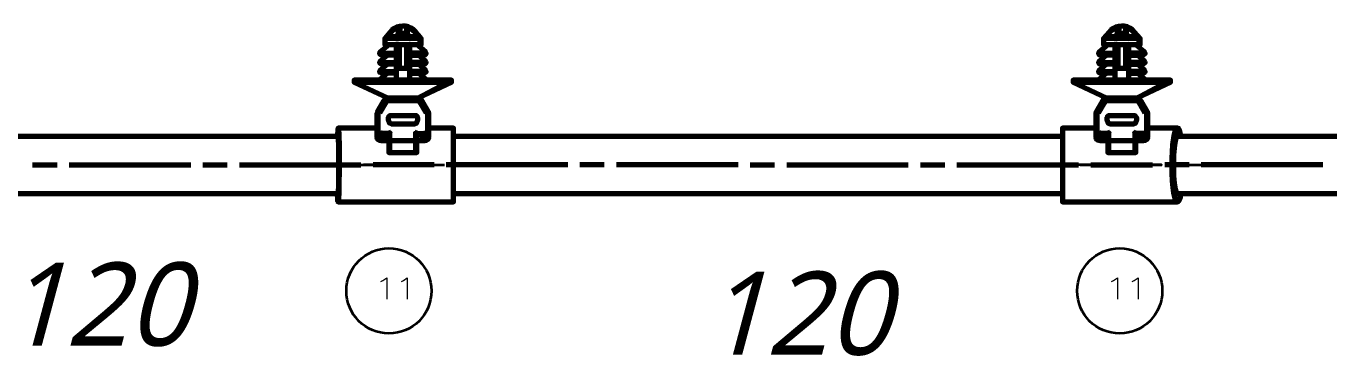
# Model space of a CAD drawing. Header units: millimetres. Extents: x 0 to 174, y 0 to 33.
# Drawn here: x 58.289 to 62.508, y 8.302 to 9.369 of the extents above; entities that cross this region are included whole.
import ezdxf

# ---------------------------------------------------------------- set-up
doc = ezdxf.new("R2010")
doc.units = ezdxf.units.MM
doc.layers.add('PDF_Geomertry', color=7, linetype='Continuous', true_color=0x405f80)
doc.layers.add('PDF_Text', color=7, linetype='Continuous')
doc.styles.add('PDF Lucida Handwriting Italic', font='')
doc.styles.get('PDF Lucida Handwriting Italic').set_extended_font_data('Lucida Handwriting', italic=True)

# ---------------------------------------------------------------- blocks, each defined once
blk = doc.blocks.new('SYM_11_037')
at = {"layer": 'PDF_Geomertry', "lineweight": 70}
for points in [[(-0.0407, 0.1807), (-0.0582, 0.1599), (-0.0582, 0.1406), (0.0525, 0.1406), (0.0597, 0.1406), (0.0597, 0.1599), (0.0422, 0.1807)], [(-0.0399, 0.1807), (-0.0547, 0.1633), (-0.0558, 0.1614), (-0.056, 0.1606), (-0.0558, 0.1603), (-0.0556, 0.16), (-0.0549, 0.1599)], [(0.0422, 0.1808), (0.0353, 0.1876), (0.0272, 0.1932), (0.0182, 0.1972), (0.0087, 0.1996), (0.0007, 0.2001), (-0.009, 0.1992), (-0.0185, 0.1965), (-0.0272, 0.1924), (-0.0351, 0.1865), (-0.0407, 0.1808)], [(-0.0225, 0.1599), (-0.0188, 0.1607), (-0.0157, 0.1628), (-0.0135, 0.1658), (-0.0128, 0.1696), (-0.0128, 0.1771), (-0.0128, 0.1896), (-0.0129, 0.1906), (-0.0133, 0.1913), (-0.014, 0.1917), (-0.0144, 0.1917), (-0.0164, 0.1911), (-0.0186, 0.1896)], [(-0.0189, 0.1599), (-0.0151, 0.1603), (-0.0111, 0.1614), (-0.0076, 0.1633), (-0.0079, 0.1807), (-0.0079, 0.1949), (-0.0114, 0.1931), (-0.0125, 0.1914), (-0.0128, 0.1896)], [(-0.0131, 0.1907), (-0.0126, 0.1913), (-0.0125, 0.1914)], [(0.0203, 0.1599), (0.0149, 0.1606), (0.0092, 0.1633), (0.0094, 0.1807), (0.0129, 0.1794), (0.0139, 0.1783), (0.0143, 0.1771)], [(0.0092, 0.1633), (0.0104, 0.1638), (0.0119, 0.1646), (0.0132, 0.166), (0.014, 0.1678), (0.0143, 0.1696), (0.015, 0.1658), (0.0171, 0.1628), (0.0203, 0.1607), (0.0239, 0.1599)], [(0.0094, 0.1949), (0.0129, 0.1931), (0.0139, 0.1914), (0.0143, 0.1896)], [(0.0142, 0.1906), (0.0142, 0.1908), (0.0144, 0.1911), (0.0147, 0.1911)], [(0.0181, 0.191), (0.016, 0.1917), (0.0153, 0.1915), (0.0146, 0.191), (0.0143, 0.1896), (0.0143, 0.1771), (0.0143, 0.1696), (0.0147, 0.1696), (0.02, 0.1696), (0.0204, 0.1654), (0.0214, 0.1621), (0.0225, 0.1606), (0.0231, 0.1601), (0.0239, 0.1599), (0.0222, 0.1608), (0.0212, 0.1626), (0.0207, 0.1642), (0.02, 0.1696)], [(0.0412, 0.1807), (0.0561, 0.1633), (0.0572, 0.1614), (0.0574, 0.1606), (0.0572, 0.1603), (0.0569, 0.16), (0.0564, 0.1599)], [(-0.0207, 0.1064), (-0.0689, 0.1064), (-0.0739, 0.1092), (-0.0726, 0.1167), (-0.044, 0.1406)], [(0.0597, 0.1599), (0.059, 0.1599), (0.0564, 0.1599), (0.0525, 0.1599), (0.0203, 0.1599), (0.0092, 0.1599), (-0.0076, 0.1599), (-0.0189, 0.1599), (-0.0549, 0.1599), (-0.0576, 0.1599), (-0.0582, 0.1599)], [(-0.0206, 0.1064), (-0.0206, 0.1136), (-0.0206, 0.1167), (-0.0206, 0.1406)], [(0.0124, 0.1406), (0.0124, 0.0633), (-0.0108, 0.0633), (-0.0108, 0.1406)], [(0.0219, 0.1406), (0.0219, 0.1167), (0.0219, 0.11), (0.0219, 0.1075), (0.0219, 0.1064), (0.0219, 0.1065)], [(0.0222, 0.1064), (0.0703, 0.1064), (0.076, 0.1113), (0.074, 0.1167), (0.0454, 0.1406)], [(-0.0207, 0.0769), (-0.0689, 0.0769), (-0.0739, 0.0797), (-0.0726, 0.0871), (-0.0497, 0.1064)], [(-0.0206, 0.0769), (-0.0206, 0.0769), (-0.0206, 0.0769), (-0.0206, 0.0843), (-0.0206, 0.0871), (-0.0206, 0.1065)], [(0.0219, 0.1064), (0.0219, 0.0871), (0.0219, 0.0806), (0.0219, 0.0779), (0.0219, 0.0769), (0.0219, 0.0769), (0.0219, 0.0576), (0.0219, 0.0511), (0.0219, 0.0485), (0.0219, 0.0474), (0.0219, 0.0475), (0.0219, 0.0282)], [(0.0222, 0.0769), (0.0703, 0.0769), (0.076, 0.0818), (0.074, 0.0871), (0.0511, 0.1064)], [(-0.0746, 0.0247), (-0.0726, 0.0282), (-0.0497, 0.0474)], [(-0.0207, 0.0474), (-0.0689, 0.0474), (-0.0739, 0.0503), (-0.0726, 0.0576), (-0.0497, 0.0769)], [(-0.0206, 0.0475), (-0.0206, 0.0474), (-0.0206, 0.0475), (-0.0206, 0.0576), (-0.0206, 0.0771)], [(-0.0206, 0.0282), (-0.0206, 0.0476)], [(0.0222, 0.0474), (0.0703, 0.0474), (0.076, 0.0522), (0.074, 0.0576), (0.0511, 0.0769)], [(0.076, 0.0247), (0.074, 0.0282), (0.0511, 0.0474)], [(0.05, -0.0325), (0.1585, 0.019), (0.1585, 0.0247), (0.1392, 0.0247), (-0.1569, 0.0247), (-0.1569, 0.019), (-0.0486, -0.0325)], [(-0.1569, 0.019), (0.1392, 0.019), (0.1585, 0.019)], [(-0.0625, -0.1536), (-0.0683, -0.1542), (-0.0668, -0.1611), (-0.0619, -0.1606), (-0.0614, -0.1604), (-0.0612, -0.1603), (-0.0611, -0.1601), (-0.0611, -0.16), (-0.0619, -0.164), (-0.0643, -0.1672), (-0.0674, -0.1692), (-0.0708, -0.1697), (-0.0714, -0.1697), (-0.0728, -0.1697), (-0.0758, -0.1692), (-0.0788, -0.1676), (-0.0814, -0.1643), (-0.0824, -0.16), (-0.0824, -0.1528), (-0.0824, -0.1465), (-0.0824, -0.1407), (-0.0824, -0.0912), (-0.0824, -0.0819), (-0.0811, -0.0771), (-0.0608, -0.0419), (-0.0581, -0.0374), (-0.0575, -0.0365), (-0.0497, -0.0325), (0.0512, -0.0325), (0.0522, -0.0325), (0.0596, -0.0374), (0.0622, -0.0419), (0.0825, -0.0771), (0.0839, -0.0819), (0.0839, -0.0912), (0.0839, -0.1407), (0.0839, -0.1465), (0.0839, -0.1528)], [(-0.0744, -0.081), (-0.054, -0.0458), (-0.0535, -0.0451), (-0.0524, -0.0447)], [(0.0539, -0.0447), (0.0547, -0.045), (0.0556, -0.0458), (0.0758, -0.081)], [(-0.0747, -0.1407), (-0.0824, -0.1407), (-0.0824, -0.1465), (-0.0747, -0.1465)], [(-0.0824, -0.1528), (-0.0824, -0.1528), (-0.0822, -0.1529), (-0.0821, -0.1532), (-0.0814, -0.1535), (-0.0751, -0.1542)], [(-0.0824, -0.16), (-0.0824, -0.1601), (-0.0824, -0.1603), (-0.0821, -0.1604), (-0.0817, -0.1606), (-0.0768, -0.1611)], [(-0.0708, -0.1697), (-0.0708, -0.1667)], [(-0.0667, -0.1465), (-0.0689, -0.1465), (-0.0683, -0.1542)], [(-0.0611, -0.16), (-0.0611, -0.1562), (-0.0611, -0.1562), (-0.0612, -0.156), (-0.0625, -0.1536), (-0.0607, -0.1508), (-0.0579, -0.149), (-0.0553, -0.1504), (-0.0582, -0.1512), (-0.0604, -0.1533), (-0.0611, -0.1562), (-0.0604, -0.1533), (-0.0582, -0.1512), (-0.0553, -0.1504), (-0.0543, -0.1504), (-0.0496, -0.1517), (-0.046, -0.1553), (-0.0447, -0.16), (-0.0447, -0.2094), (-0.0369, -0.2094), (0.0385, -0.2094), (0.0461, -0.2094), (0.0461, -0.16), (0.0469, -0.1564), (0.049, -0.1532), (0.0521, -0.1511), (0.0558, -0.1504), (0.0568, -0.1504), (0.0597, -0.1512), (0.0618, -0.1533), (0.0626, -0.1562), (0.0618, -0.1533), (0.0597, -0.1512), (0.0568, -0.1504), (0.0568, -0.1504), (0.0571, -0.1503), (0.0594, -0.149), (0.0622, -0.1508), (0.064, -0.1536), (0.0626, -0.1562), (0.0626, -0.16), (0.0633, -0.1637), (0.0656, -0.1669), (0.0686, -0.169), (0.0722, -0.1697)], [(-0.0369, -0.1426), (-0.0543, -0.1504)], [(0.0558, -0.1504), (0.0385, -0.1426)], [(0.0626, -0.16), (0.0626, -0.1601), (0.0626, -0.1603), (0.0628, -0.1604), (0.0633, -0.1606), (0.0682, -0.1611), (0.0699, -0.1542), (0.064, -0.1536)], [(0.0681, -0.1465), (0.0703, -0.1465), (0.0699, -0.1542)], [(0.0782, -0.1611), (0.0831, -0.1606), (0.0836, -0.1604), (0.0837, -0.1603), (0.0839, -0.1601), (0.0839, -0.16), (0.0828, -0.1646), (0.0796, -0.1681), (0.0761, -0.1696), (0.0742, -0.1697), (0.0729, -0.1697), (0.0722, -0.1697), (0.0722, -0.1693), (0.0722, -0.1667)], [(0.0765, -0.1542), (0.0829, -0.1535), (0.0836, -0.1532), (0.0837, -0.1529), (0.0839, -0.1528), (0.0839, -0.1528), (0.0839, -0.16)]]:
    blk.add_lwpolyline(points, dxfattribs=at)
at = {"layer": 'PDF_Geomertry', "lineweight": 35}
for points in [[(-0.0547, 0.1633), (-0.0418, 0.1696), (-0.0418, 0.1599)], [(-0.0407, 0.1807), (-0.0399, 0.1807), (-0.0354, 0.1771), (-0.0344, 0.1782), (-0.0271, 0.1847), (-0.0186, 0.1896), (-0.0186, 0.1696), (-0.0418, 0.1696), (-0.0354, 0.1771)], [(-0.0186, 0.1896), (-0.0201, 0.1931), (-0.0207, 0.1942), (-0.0208, 0.1947), (-0.021, 0.1949), (-0.0294, 0.19), (-0.0371, 0.1838), (-0.0399, 0.1808)], [(-0.0079, 0.1949), (-0.0082, 0.1958), (-0.0086, 0.1963), (-0.0094, 0.1968), (-0.0124, 0.1971), (-0.0169, 0.1963), (-0.021, 0.1949)], [(-0.0128, 0.1771), (-0.0125, 0.1783), (-0.0114, 0.1794), (-0.0079, 0.1807), (0.0094, 0.1807), (0.0094, 0.1949), (0.0099, 0.1961), (0.0104, 0.1967), (0.0124, 0.1971), (0.0181, 0.1964), (0.0182, 0.1961), (0.0185, 0.1953), (0.0181, 0.191), (0.02, 0.1896), (0.0224, 0.1949), (0.0261, 0.1931), (0.0343, 0.1876), (0.0412, 0.1808)], [(-0.0128, 0.1696), (-0.0117, 0.1658), (-0.0092, 0.1638), (-0.0076, 0.1633)], [(0.0224, 0.1949), (0.0181, 0.1964), (0.0094, 0.1992), (0.0007, 0.2001)], [(0.0369, 0.1771), (0.0433, 0.1696), (0.02, 0.1696), (0.02, 0.1896), (0.0215, 0.1889), (0.0299, 0.1838), (0.0369, 0.1771), (0.0412, 0.1807), (0.0422, 0.1807)], [(0.0561, 0.1633), (0.0433, 0.1696), (0.0433, 0.1599)], [(0.0525, 0.1406), (0.0525, 0.1599)], [(-0.0726, 0.1167), (-0.0206, 0.1167)], [(-0.0726, 0.0871), (-0.0206, 0.0871)], [(0.074, 0.1167), (0.0219, 0.1167)], [(0.074, 0.0871), (0.0219, 0.0871)], [(-0.0726, 0.0576), (-0.0206, 0.0576)], [(0.074, 0.0576), (0.0219, 0.0576)], [(-0.0726, 0.0282), (-0.0206, 0.0282)], [(0.074, 0.0282), (0.0219, 0.0282)], [(0.1392, 0.0247), (0.1392, 0.019), (0.044, -0.0325)], [(-0.054, -0.0458), (-0.0599, -0.0424), (-0.0608, -0.0419), (-0.0569, -0.0382), (-0.0524, -0.0372), (-0.0524, -0.0447), (0.0539, -0.0447), (0.0539, -0.0372), (0.0581, -0.0381), (0.0614, -0.0406), (0.0622, -0.0419), (0.0617, -0.0422), (0.0556, -0.0458)], [(-0.0497, -0.0325), (-0.0497, -0.0326), (-0.0522, -0.0329), (-0.0546, -0.0339), (-0.0565, -0.0353), (-0.0581, -0.0374)], [(0.0596, -0.0374), (0.0581, -0.0353), (0.0561, -0.0339), (0.0537, -0.0329), (0.0512, -0.0326), (0.0512, -0.0325)], [(-0.0747, -0.1465), (-0.0747, -0.1407), (-0.0747, -0.0819), (-0.0824, -0.0819)], [(-0.0811, -0.0771), (-0.0744, -0.081), (-0.0747, -0.0819)], [(0.0825, -0.0771), (0.0758, -0.081), (0.0761, -0.0819)], [(0.0839, -0.0819), (0.0761, -0.0819), (0.0761, -0.1407), (0.0839, -0.1407)], [(-0.0683, -0.1542), (-0.0751, -0.1542), (-0.0768, -0.1611), (-0.0771, -0.1619), (-0.0769, -0.164), (-0.0763, -0.1653), (-0.0735, -0.1665), (-0.0728, -0.1667), (-0.0728, -0.1697)], [(-0.0369, -0.2094), (-0.0369, -0.1426), (-0.0689, -0.1426), (-0.0667, -0.1465), (-0.065, -0.1449), (-0.0689, -0.1426), (-0.0689, -0.1465), (-0.0747, -0.1465), (-0.0751, -0.1542)], [(-0.0728, -0.1667), (-0.0708, -0.1667), (-0.069, -0.1664), (-0.0671, -0.165), (-0.0664, -0.1631), (-0.0668, -0.1611)], [(-0.0667, -0.1465), (-0.0625, -0.1536)], [(-0.065, -0.1449), (-0.0579, -0.149)], [(-0.0369, -0.1426), (-0.0447, -0.16)], [(0.0594, -0.149), (0.0664, -0.1449), (0.0681, -0.1465), (0.0703, -0.1426), (0.0385, -0.1426), (0.0385, -0.2094)], [(0.0461, -0.16), (0.0385, -0.1426)], [(0.0681, -0.1465), (0.064, -0.1536)], [(0.0664, -0.1449), (0.0703, -0.1426), (0.0703, -0.1465), (0.0761, -0.1465), (0.0839, -0.1465)], [(0.0742, -0.1697), (0.0742, -0.1667), (0.0722, -0.1667), (0.0706, -0.1664), (0.0686, -0.165), (0.0678, -0.1631), (0.0682, -0.1611)], [(0.0699, -0.1542), (0.0765, -0.1542), (0.0782, -0.1611), (0.0785, -0.1619), (0.0785, -0.164), (0.0776, -0.1653), (0.075, -0.1665), (0.0742, -0.1667)], [(0.0761, -0.1407), (0.0761, -0.1465), (0.0765, -0.1542)]]:
    blk.add_lwpolyline(points, dxfattribs=at)
at = {"layer": 'PDF_Geomertry', "lineweight": 70}
for points in [[(-0.0225, 0.1599), (-0.0215, 0.1601), (-0.021, 0.1606), (-0.02, 0.1621), (-0.019, 0.1654), (-0.0186, 0.1696), (-0.0128, 0.1696), (-0.0132, 0.1696), (-0.0186, 0.1696), (-0.0193, 0.1642), (-0.0199, 0.1626), (-0.0208, 0.1608)], [(0.0424, -0.0894), (0.0432, -0.0896), (0.0481, -0.0953), (0.0481, -0.1058), (0.0449, -0.1139), (0.0365, -0.1175), (-0.035, -0.1175), (-0.0431, -0.1142), (-0.0467, -0.1058), (-0.0467, -0.0953), (-0.0465, -0.0943), (-0.0408, -0.0894)]]:
    blk.add_lwpolyline(points, close=True, dxfattribs=at)
at = {"layer": 'PDF_Geomertry', "lineweight": 35}
blk.add_lwpolyline([(0.0539, -0.0372), (0.0512, -0.0326), (-0.0497, -0.0326), (-0.0524, -0.0372)], close=True, dxfattribs=at)
blk = doc.blocks.new('SYM_11_045')
at = {"layer": 'PDF_Geomertry', "lineweight": 70}
for points in [[(-0.0403, 0.182), (-0.0578, 0.1612), (-0.0578, 0.1419), (0.0529, 0.1419), (0.0601, 0.1419), (0.0601, 0.1612), (0.0426, 0.182)], [(-0.0393, 0.182), (-0.0543, 0.1647), (-0.0553, 0.1627), (-0.0554, 0.1619), (-0.0554, 0.1616), (-0.055, 0.1613), (-0.0544, 0.1612)], [(0.0426, 0.1822), (0.0357, 0.189), (0.0276, 0.1945), (0.0186, 0.1985), (0.0092, 0.2009), (0.0012, 0.2015), (-0.0086, 0.2005), (-0.0181, 0.1978), (-0.0268, 0.1937), (-0.0347, 0.1878), (-0.0403, 0.1822)], [(-0.0219, 0.1612), (-0.0183, 0.162), (-0.0151, 0.1641), (-0.0131, 0.1672), (-0.0124, 0.1709), (-0.0124, 0.1784), (-0.0124, 0.1909), (-0.0125, 0.1919), (-0.0129, 0.1926), (-0.0136, 0.193), (-0.014, 0.193), (-0.0158, 0.1924), (-0.0182, 0.1909)], [(-0.0183, 0.1612), (-0.0147, 0.1616), (-0.0107, 0.1627), (-0.0072, 0.1647), (-0.0075, 0.182), (-0.0075, 0.1962), (-0.011, 0.1944), (-0.0119, 0.1927), (-0.0124, 0.1909)], [(-0.0125, 0.192), (-0.0121, 0.1926), (-0.0119, 0.1927)], [(0.0208, 0.1612), (0.0153, 0.1619), (0.0096, 0.1647), (0.0099, 0.182), (0.0133, 0.1808), (0.0143, 0.1797), (0.0147, 0.1784)], [(0.0096, 0.1647), (0.0108, 0.1651), (0.0125, 0.1659), (0.0137, 0.1673), (0.0144, 0.1691), (0.0147, 0.1709), (0.0154, 0.1672), (0.0175, 0.1641), (0.0207, 0.162), (0.0244, 0.1612)], [(0.0099, 0.1962), (0.0133, 0.1944), (0.0143, 0.1927), (0.0147, 0.1909)], [(0.0146, 0.1919), (0.0147, 0.1922), (0.0149, 0.1924), (0.0151, 0.1924)], [(0.0186, 0.1923), (0.0165, 0.193), (0.0157, 0.1928), (0.0151, 0.1923), (0.0147, 0.1909), (0.0147, 0.1784), (0.0147, 0.1709), (0.0151, 0.1709), (0.0206, 0.1709), (0.0208, 0.1667), (0.0219, 0.1634), (0.0229, 0.1619), (0.0235, 0.1615), (0.0244, 0.1612), (0.0228, 0.1622), (0.0217, 0.164), (0.0212, 0.1655), (0.0206, 0.1709)], [(0.0418, 0.182), (0.0567, 0.1647), (0.0576, 0.1627), (0.0579, 0.1619), (0.0576, 0.1616), (0.0574, 0.1613), (0.0568, 0.1612)], [(-0.0201, 0.1077), (-0.0683, 0.1077), (-0.0733, 0.1105), (-0.0721, 0.118), (-0.0436, 0.1419)], [(0.0601, 0.1612), (0.0596, 0.1612), (0.0568, 0.1612), (0.0529, 0.1612), (0.0208, 0.1612), (0.0096, 0.1612), (-0.0072, 0.1612), (-0.0183, 0.1612), (-0.0544, 0.1612), (-0.0572, 0.1612), (-0.0578, 0.1612)], [(-0.02, 0.1077), (-0.02, 0.1149), (-0.02, 0.118), (-0.02, 0.1419)], [(0.0128, 0.1419), (0.0128, 0.0647), (-0.0104, 0.0647), (-0.0104, 0.1419)], [(0.0225, 0.1419), (0.0225, 0.118), (0.0225, 0.1113), (0.0225, 0.1088), (0.0225, 0.1077), (0.0225, 0.1078)], [(0.0228, 0.1077), (0.0708, 0.1077), (0.0765, 0.1126), (0.0744, 0.118), (0.046, 0.1419)], [(-0.0201, 0.0783), (-0.0683, 0.0783), (-0.0733, 0.081), (-0.0721, 0.0884), (-0.0492, 0.1077)], [(-0.02, 0.0783), (-0.02, 0.0783), (-0.02, 0.0783), (-0.02, 0.0856), (-0.02, 0.0884), (-0.02, 0.1078)], [(0.0225, 0.1077), (0.0225, 0.0884), (0.0225, 0.0819), (0.0225, 0.0792), (0.0225, 0.0783), (0.0225, 0.0783), (0.0225, 0.059), (0.0225, 0.0524), (0.0225, 0.0498), (0.0225, 0.0487), (0.0225, 0.0488), (0.0225, 0.0295)], [(0.0228, 0.0783), (0.0708, 0.0783), (0.0765, 0.0831), (0.0744, 0.0884), (0.0515, 0.1077)], [(-0.0742, 0.026), (-0.0721, 0.0295), (-0.0492, 0.0487)], [(-0.0201, 0.0487), (-0.0683, 0.0487), (-0.0733, 0.0516), (-0.0721, 0.059), (-0.0492, 0.0783)], [(-0.02, 0.0488), (-0.02, 0.0487), (-0.02, 0.0488), (-0.02, 0.056), (-0.02, 0.059), (-0.02, 0.0784)], [(-0.02, 0.0295), (-0.02, 0.049)], [(0.0228, 0.0487), (0.0708, 0.0487), (0.0765, 0.0535), (0.0744, 0.059), (0.0515, 0.0783)], [(0.0765, 0.026), (0.0744, 0.0295), (0.0515, 0.0487)], [(0.0506, -0.0312), (0.1589, 0.0203), (0.1589, 0.026), (0.1396, 0.026), (-0.1565, 0.026), (-0.1565, 0.0203), (-0.0481, -0.0312)], [(-0.1565, 0.0203), (0.1396, 0.0203), (0.1589, 0.0203)], [(-0.0807, -0.0758), (-0.0603, -0.0406), (-0.0576, -0.036), (-0.0571, -0.0352), (-0.0493, -0.0312), (0.0517, -0.0312), (0.0526, -0.0312), (0.06, -0.036), (0.0626, -0.0406), (0.0831, -0.0758), (0.0843, -0.0806), (0.0843, -0.0899), (0.0843, -0.1394), (0.0843, -0.1452), (0.0843, -0.1515)], [(-0.0621, -0.1523), (-0.0679, -0.1528), (-0.0663, -0.1598), (-0.0614, -0.1592), (-0.0608, -0.1591), (-0.0607, -0.159), (-0.0607, -0.1588), (-0.0607, -0.1587), (-0.0615, -0.1627), (-0.0639, -0.1659), (-0.0669, -0.1678), (-0.0703, -0.1684), (-0.071, -0.1684), (-0.0722, -0.1684), (-0.0754, -0.1678), (-0.0783, -0.1663), (-0.081, -0.163), (-0.0819, -0.1587), (-0.0819, -0.1515), (-0.0819, -0.1452), (-0.0819, -0.1394), (-0.0819, -0.0899), (-0.0819, -0.0806), (-0.0806, -0.0758)], [(-0.0739, -0.0797), (-0.0536, -0.0445), (-0.0531, -0.0438), (-0.0519, -0.0434)], [(0.0543, -0.0434), (0.0551, -0.0437), (0.056, -0.0445), (0.0764, -0.0797)], [(-0.0742, -0.1394), (-0.0819, -0.1394), (-0.0819, -0.1452), (-0.0808, -0.1452), (-0.0742, -0.1452)], [(-0.0819, -0.1515), (-0.0819, -0.1515), (-0.0818, -0.1516), (-0.0817, -0.1519), (-0.081, -0.1522), (-0.0747, -0.1528)], [(-0.0819, -0.1587), (-0.0819, -0.1588), (-0.0818, -0.159), (-0.0817, -0.1591), (-0.0811, -0.1592), (-0.0763, -0.1598)], [(-0.0703, -0.1684), (-0.0703, -0.1653)], [(-0.0661, -0.1452), (-0.0683, -0.1452), (-0.0679, -0.1528)], [(-0.0607, -0.1587), (-0.0607, -0.1549), (-0.0607, -0.1549), (-0.0608, -0.1547), (-0.0621, -0.1523), (-0.0603, -0.1495), (-0.0575, -0.1477), (-0.0549, -0.1491), (-0.0578, -0.1499), (-0.0599, -0.152), (-0.0607, -0.1549), (-0.0599, -0.152), (-0.0578, -0.1499), (-0.0549, -0.1491), (-0.0539, -0.1491), (-0.049, -0.1503), (-0.0456, -0.154), (-0.0442, -0.1587), (-0.0442, -0.2081), (-0.0365, -0.2081), (0.0389, -0.2081), (0.0467, -0.2081), (0.0467, -0.1587), (0.0474, -0.1551), (0.0494, -0.1519), (0.0526, -0.1498), (0.0562, -0.1491), (0.0572, -0.1491), (0.0601, -0.1499), (0.0622, -0.152), (0.0631, -0.1549), (0.0622, -0.152), (0.0601, -0.1499), (0.0572, -0.1491), (0.0574, -0.1491), (0.0575, -0.149), (0.0599, -0.1477), (0.0626, -0.1495), (0.0644, -0.1523), (0.0631, -0.1549), (0.0631, -0.1587), (0.0637, -0.1624), (0.066, -0.1656), (0.069, -0.1677), (0.0728, -0.1684)], [(-0.0365, -0.1413), (-0.0539, -0.1491)], [(0.0562, -0.1491), (0.0389, -0.1413)], [(0.0631, -0.1587), (0.0631, -0.1588), (0.0632, -0.159), (0.0633, -0.1591), (0.0637, -0.1592), (0.0687, -0.1598), (0.0703, -0.1528), (0.0644, -0.1523)], [(0.0686, -0.1452), (0.0708, -0.1452), (0.0703, -0.1528)], [(0.0786, -0.1598), (0.0836, -0.1592), (0.084, -0.1591), (0.0842, -0.159), (0.0843, -0.1588), (0.0843, -0.1587), (0.0832, -0.1633), (0.0801, -0.1667), (0.0765, -0.1683), (0.0747, -0.1684), (0.0733, -0.1684), (0.0728, -0.1684), (0.0728, -0.168), (0.0728, -0.1653)], [(0.0771, -0.1528), (0.0833, -0.1522), (0.084, -0.1519), (0.0842, -0.1516), (0.0843, -0.1515), (0.0843, -0.1515), (0.0843, -0.1587)]]:
    blk.add_lwpolyline(points, dxfattribs=at)
at = {"layer": 'PDF_Geomertry', "lineweight": 35}
for points in [[(-0.0543, 0.1647), (-0.0414, 0.1709), (-0.0414, 0.1626), (-0.0414, 0.1612)], [(-0.0403, 0.182), (-0.0393, 0.182), (-0.035, 0.1784), (-0.0339, 0.1795), (-0.0267, 0.186), (-0.0182, 0.1909), (-0.0182, 0.1709), (-0.0414, 0.1709), (-0.035, 0.1784)], [(-0.0182, 0.1909), (-0.0197, 0.1944), (-0.0201, 0.1955), (-0.0204, 0.196), (-0.0204, 0.1962), (-0.029, 0.1913), (-0.0365, 0.1851), (-0.0393, 0.1822)], [(-0.0075, 0.1962), (-0.0078, 0.1972), (-0.0081, 0.1976), (-0.009, 0.1981), (-0.0119, 0.1984), (-0.0165, 0.1976), (-0.0204, 0.1962)], [(-0.0124, 0.1784), (-0.0119, 0.1797), (-0.011, 0.1808), (-0.0075, 0.182), (0.0099, 0.182), (0.0099, 0.1962), (0.0103, 0.1974), (0.011, 0.198), (0.0128, 0.1984), (0.0185, 0.1977), (0.0186, 0.1974), (0.0189, 0.1966), (0.0186, 0.1923), (0.0206, 0.1909), (0.0228, 0.1962), (0.0185, 0.1977), (0.01, 0.2005), (0.0012, 0.2015)], [(-0.0124, 0.1709), (-0.0112, 0.1672), (-0.0088, 0.1651), (-0.0072, 0.1647)], [(0.0374, 0.1784), (0.0437, 0.1709), (0.0206, 0.1709), (0.0206, 0.1909), (0.0219, 0.1902), (0.0303, 0.1851), (0.0374, 0.1784), (0.0418, 0.182), (0.0426, 0.182)], [(0.0418, 0.1822), (0.0347, 0.189), (0.0265, 0.1944), (0.0229, 0.1962)], [(0.0567, 0.1647), (0.0437, 0.1709), (0.0437, 0.1612)], [(0.0529, 0.1419), (0.0529, 0.1612)], [(-0.0721, 0.118), (-0.02, 0.118)], [(-0.0721, 0.0884), (-0.02, 0.0884)], [(0.0744, 0.118), (0.0225, 0.118)], [(0.0744, 0.0884), (0.0225, 0.0884)], [(-0.0721, 0.059), (-0.02, 0.059)], [(0.0744, 0.059), (0.0225, 0.059)], [(-0.0721, 0.0295), (-0.02, 0.0295)], [(0.0744, 0.0295), (0.0225, 0.0295)], [(0.1396, 0.026), (0.1396, 0.0203), (0.0444, -0.0312)], [(-0.0536, -0.0445), (-0.0603, -0.0406), (-0.0564, -0.0369), (-0.0519, -0.0359), (-0.0519, -0.0434), (0.0543, -0.0434), (0.0543, -0.0359), (0.0585, -0.0367), (0.0618, -0.0392), (0.0626, -0.0406), (0.0622, -0.0409), (0.056, -0.0445)], [(-0.0493, -0.0312), (-0.0493, -0.0313), (-0.0518, -0.0316), (-0.0542, -0.0326), (-0.0561, -0.034), (-0.0576, -0.036)], [(0.06, -0.036), (0.0585, -0.034), (0.0565, -0.0326), (0.0542, -0.0316), (0.0517, -0.0313), (0.0517, -0.0312)], [(-0.0742, -0.1452), (-0.0742, -0.1394), (-0.0742, -0.0806), (-0.0819, -0.0806)], [(-0.0807, -0.0758), (-0.0739, -0.0797), (-0.0742, -0.0806)], [(0.0831, -0.0758), (0.0764, -0.0797), (0.0765, -0.0806)], [(0.0843, -0.0806), (0.0765, -0.0806), (0.0765, -0.1394), (0.0833, -0.1394), (0.0843, -0.1394)], [(-0.0679, -0.1528), (-0.0747, -0.1528), (-0.0763, -0.1598), (-0.0767, -0.1606), (-0.0765, -0.1627), (-0.0757, -0.164), (-0.0731, -0.1652), (-0.0722, -0.1653), (-0.0722, -0.1684)], [(-0.0365, -0.2081), (-0.0365, -0.1413), (-0.0683, -0.1413), (-0.0661, -0.1452), (-0.0644, -0.1435), (-0.0683, -0.1413), (-0.0683, -0.1452), (-0.0742, -0.1452), (-0.0747, -0.1528)], [(-0.0722, -0.1653), (-0.0703, -0.1653), (-0.0686, -0.1651), (-0.0667, -0.1637), (-0.0658, -0.1617), (-0.0663, -0.1598)], [(-0.0661, -0.1452), (-0.0621, -0.1523)], [(-0.0644, -0.1435), (-0.0575, -0.1477)], [(-0.0365, -0.1413), (-0.0442, -0.1587)], [(0.0389, -0.2081), (0.0389, -0.1413), (0.0708, -0.1413), (0.0686, -0.1452), (0.0669, -0.1435), (0.0599, -0.1477)], [(0.0467, -0.1587), (0.0389, -0.1413)], [(0.0686, -0.1452), (0.0644, -0.1523)], [(0.0669, -0.1435), (0.0708, -0.1413), (0.0708, -0.1452), (0.0765, -0.1452), (0.0833, -0.1452), (0.0843, -0.1452)], [(0.0747, -0.1684), (0.0747, -0.1653), (0.0728, -0.1653), (0.071, -0.1651), (0.069, -0.1637), (0.0682, -0.1617), (0.0687, -0.1598)], [(0.0703, -0.1528), (0.0771, -0.1528), (0.0786, -0.1598), (0.079, -0.1606), (0.0789, -0.1627), (0.0781, -0.164), (0.0754, -0.1652), (0.0747, -0.1653)], [(0.0765, -0.1394), (0.0765, -0.1452), (0.0771, -0.1528)]]:
    blk.add_lwpolyline(points, dxfattribs=at)
at = {"layer": 'PDF_Geomertry', "lineweight": 70}
for points in [[(-0.0219, 0.1612), (-0.0211, 0.1615), (-0.0206, 0.1619), (-0.0196, 0.1634), (-0.0185, 0.1667), (-0.0182, 0.1709), (-0.0124, 0.1709), (-0.0128, 0.1709), (-0.0182, 0.1709), (-0.0188, 0.1655), (-0.0193, 0.164), (-0.0203, 0.1622)], [(0.0428, -0.0881), (0.0437, -0.0883), (0.0486, -0.094), (0.0486, -0.1045), (0.0453, -0.1126), (0.0369, -0.1162), (-0.0346, -0.1162), (-0.0426, -0.1128), (-0.0461, -0.1045), (-0.0461, -0.094), (-0.0461, -0.093), (-0.0404, -0.0881)]]:
    blk.add_lwpolyline(points, close=True, dxfattribs=at)
at = {"layer": 'PDF_Geomertry', "lineweight": 35}
blk.add_lwpolyline([(0.0543, -0.0359), (0.0517, -0.0313), (-0.0493, -0.0313), (-0.0519, -0.0359)], close=True, dxfattribs=at)

msp = doc.modelspace()

# ---------------------------------------------------------------- linework, layer by layer
at = {"layer": 'PDF_Geomertry', "lineweight": 70}
for points in [[(59.4261, 9.0389), (59.2996, 9.0389), (59.3006, 9.0339), (59.3015, 9.0192), (59.3026, 8.9781), (59.3031, 8.9238), (59.3021, 8.8361), (59.3006, 8.8046), (59.3, 8.8004), (59.2997, 8.7997), (59.2997, 8.7996), (59.2996, 8.7996), (59.2996, 8.7996), (59.2996, 8.7996), (59.2996, 8.7996), (59.2996, 8.7996), (59.2994, 8.7997), (59.2993, 8.7999), (59.299, 8.8015), (59.2985, 8.8053), (59.2974, 8.8271)], [(59.2996, 9.0389), (59.2996, 9.0389), (59.2996, 9.0389), (59.2994, 9.0389), (59.2992, 9.0382), (59.2986, 9.034), (59.2975, 9.0157), (59.2974, 9.0114)], [(59.2996, 8.7996), (59.5093, 8.7996), (59.6735, 8.7996), (59.6735, 9.0389), (59.5924, 9.0389)], [(61.7538, 9.0389), (61.6451, 9.0389), (61.6451, 8.7996), (61.8368, 8.7996), (62.0171, 8.7996)], [(62.0283, 8.8271), (62.0282, 8.8268), (62.0242, 8.8096), (62.0206, 8.8019), (62.019, 8.8003), (62.0182, 8.7997), (62.0174, 8.7996), (62.0167, 8.7996), (62.0158, 8.7999), (62.015, 8.8004), (62.0131, 8.8028), (62.0106, 8.8083), (62.0081, 8.8167), (62.0054, 8.8301), (62.0032, 8.8469), (62.0012, 8.8683), (62.0001, 8.8919), (62, 8.9418), (62.0025, 8.9847), (62.0064, 9.014), (62.0106, 9.0301), (62.014, 9.0371), (62.0156, 9.0385), (62.0164, 9.0389), (62.0171, 9.0389), (61.92, 9.0389)], [(62.0283, 9.0114), (62.0258, 9.0231), (62.0232, 9.0317), (62.021, 9.0361), (62.019, 9.0382), (62.0171, 9.0389)], [(57.5664, 8.8271), (59.2996, 8.8271), (59.2996, 8.8271), (59.2996, 8.8271), (59.2997, 8.8272), (59.2999, 8.8275), (59.3003, 8.8303), (59.3015, 8.856), (59.3022, 8.9347), (59.3017, 8.979), (59.3004, 9.0065), (59.2996, 9.0114), (57.5664, 9.0114)], [(61.645, 9.0114), (59.6736, 9.0114)], [(62.0171, 9.0114), (62.0164, 9.0113), (62.0157, 9.011), (62.0143, 9.0093), (62.0111, 9.0019), (62.0076, 8.9843), (62.0046, 8.9529), (62.0038, 8.9106), (62.0044, 8.8889), (62.0058, 8.869), (62.0078, 8.8532), (62.0101, 8.8407), (62.0122, 8.8335), (62.0142, 8.8293), (62.0157, 8.8276), (62.0171, 8.8271)], [(64.1917, 9.0114), (62.0172, 9.0114)], [(59.6736, 8.8271), (61.645, 8.8271)], [(62.0172, 8.8271), (64.1917, 8.8271)]]:
    msp.add_lwpolyline(points, dxfattribs=at)
at = {"layer": 'PDF_Geomertry', "color": 3, "lineweight": 70}
for points in [[(59.4378, 8.9989), (59.5808, 8.9989)], [(61.7653, 8.9989), (61.9083, 8.9989)], [(58.3104, 8.9193), (58.3892, 8.9193)], [(58.4285, 8.9193), (58.8222, 8.9193)], [(58.8615, 8.9193), (58.9403, 8.9193)], [(58.9797, 8.9193), (59.3733, 8.9193)], [(59.61, 8.9193), (59.5312, 8.9193), (59.5093, 8.9193), (59.4128, 8.9193)], [(60.0432, 8.9193), (59.6494, 8.9193)], [(60.1612, 8.9193), (60.0825, 8.9193)], [(60.5943, 8.9193), (60.2006, 8.9193)], [(60.6336, 8.9193), (60.7124, 8.9193)], [(60.7518, 8.9193), (61.1456, 8.9193)], [(61.1849, 8.9193), (61.2636, 8.9193)], [(61.3029, 8.9193), (61.6967, 8.9193)], [(61.7361, 8.9193), (61.8368, 8.9193), (61.9367, 8.9193)], [(62.0547, 8.9193), (61.976, 8.9193)], [(62.4878, 8.9193), (62.094, 8.9193)]]:
    msp.add_lwpolyline(points, dxfattribs=at)
at = {"layer": 'PDF_Geomertry', "color": 18, "lineweight": 35, "true_color": 0x260000}
for points in [[(58.3104, 8.9193), (58.3892, 8.9193)], [(58.4285, 8.9193), (58.8222, 8.9193)], [(58.8615, 8.9193), (58.9403, 8.9193)], [(58.9797, 8.9193), (59.3733, 8.9193)], [(59.3257, 8.9193), (59.1647, 8.9193)], [(59.365, 8.9193), (59.4437, 8.9193)], [(59.5126, 8.9193), (59.3812, 8.9193), (59.4919, 8.9193)], [(59.4128, 8.9193), (59.4915, 8.9193)], [(59.4832, 8.9193), (59.6442, 8.9193)], [(59.5308, 8.9193), (59.6425, 8.9193)], [(59.61, 8.9193), (59.5312, 8.9193)], [(59.5521, 8.9193), (59.6308, 8.9193)], [(60.0432, 8.9193), (59.6494, 8.9193)], [(59.6701, 8.9193), (59.8015, 8.9193)], [(60.1612, 8.9193), (60.0825, 8.9193)], [(60.5943, 8.9193), (60.2006, 8.9193)], [(60.6336, 8.9193), (60.7124, 8.9193)], [(60.7518, 8.9193), (61.1456, 8.9193)], [(61.1849, 8.9193), (61.2636, 8.9193)], [(61.3029, 8.9193), (61.6967, 8.9193)], [(61.6622, 8.9193), (61.5171, 8.9193)], [(61.8482, 8.9193), (61.675, 8.9193)], [(61.9367, 8.9193), (61.6828, 8.9193)], [(61.7015, 8.9193), (61.7803, 8.9193)], [(61.7361, 8.9193), (61.8147, 8.9193)], [(61.8542, 8.9193), (61.9649, 8.9193), (61.8197, 8.9193)], [(61.8876, 8.9193), (61.9664, 8.9193)], [(62.0547, 8.9193), (61.976, 8.9193)], [(62.0057, 8.9193), (62.179, 8.9193)], [(62.4878, 8.9193), (62.0942, 8.9193)]]:
    msp.add_lwpolyline(points, dxfattribs=at)
at = {"layer": 'PDF_Geomertry', "color": 18, "lineweight": 13, "true_color": 0x260000}
for points in [[(59.4378, 8.5424), (59.4444, 8.5457), (59.4567, 8.5546), (59.4567, 8.4857)], [(59.5044, 8.5424), (59.5111, 8.5457), (59.5233, 8.5546), (59.5233, 8.4857)], [(61.8037, 8.5424), (61.8104, 8.5457), (61.8226, 8.5546), (61.8226, 8.4857)], [(61.8704, 8.5424), (61.8771, 8.5457), (61.8893, 8.5546), (61.8893, 8.4857)]]:
    msp.add_lwpolyline(points, dxfattribs=at)
at = {"layer": 'PDF_Geomertry', "color": 18, "lineweight": 35, "true_color": 0x260000}
for centre in [(59.464, 8.512), (61.83, 8.512)]:
    msp.add_circle(centre, 0.1378, dxfattribs=at)

# ---------------------------------------------------------------- block references
for name, p in [('SYM_11_045', (59.5081, 9.1673)), ('SYM_11_037', (61.8361, 9.1686))]:
    msp.add_blockref(name, p)

# ---------------------------------------------------------------- texts
at = {"layer": 'PDF_Text', "char_height": 0.26906, "attachment_point": 7, "style": 'PDF Lucida Handwriting Italic'}
for insert in [(58.2154, 8.331), (60.4832, 8.3016)]:
    msp.add_mtext('120', dxfattribs=dict(at, insert=insert))

doc.saveas('drawing.dxf')
